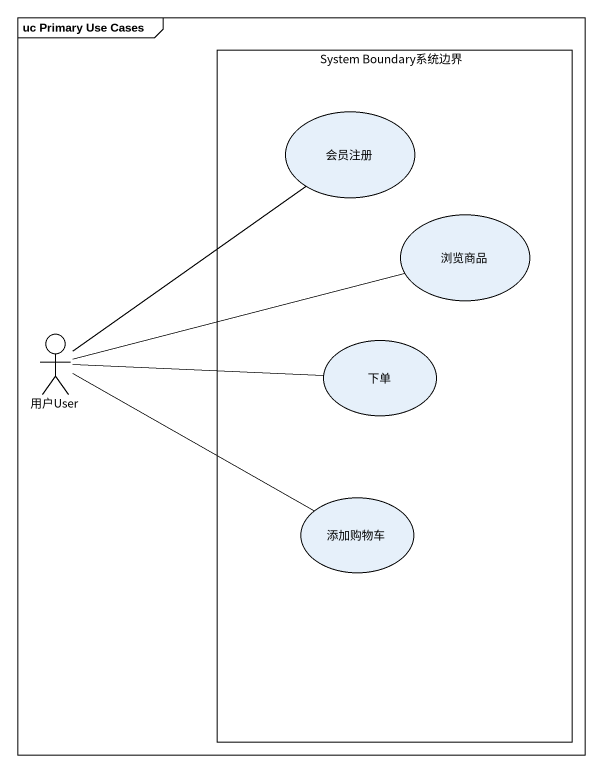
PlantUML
@startuml
mainframe uc Primary Use Cases
rectangle "System Boundary系统边界" as System_Boundary系统边界 {
  usecase 会员注册
  usecase 浏览商品
  usecase 下单
  usecase 添加购物车
}
actor 用户User
用户User -up- 会员注册
用户User -right- 浏览商品
用户User -right- 下单
用户User -right- 添加购物车
@enduml
